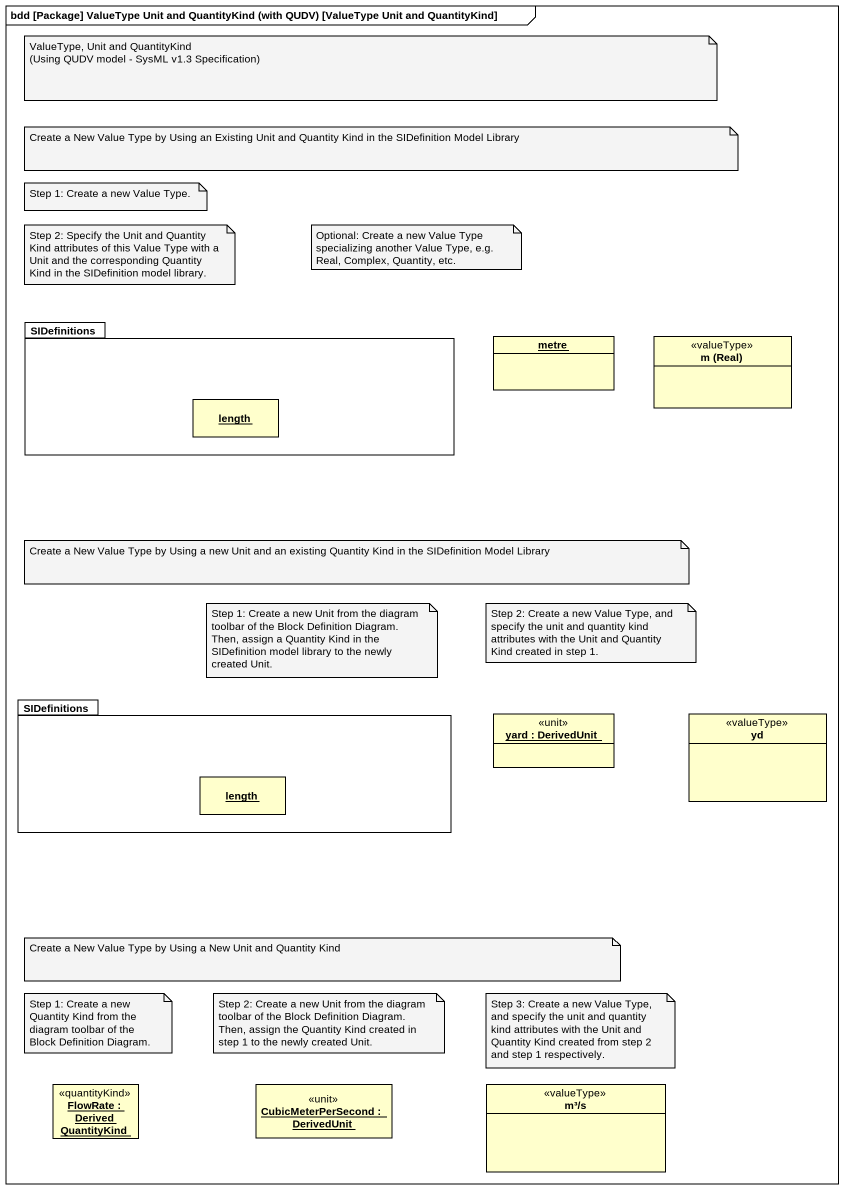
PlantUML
@startuml
mainframe bdd [Package] ValueType Unit and QuantityKind (with QUDV) [ValueType Unit and QuantityKind]
hide circle
hide empty members
package SIDefinitions {
  object length
}
object metre
class "m (Real)" as m_Real <<valueType>>
package "SIDefinitions" as SIDefinitions_2 {
  object "length" as length_2
}
object "yard : DerivedUnit" as yard <<unit>>
class yd <<valueType>>
object "FlowRate : DerivedQuantityKind" as FlowRate <<quantityKind>>
object "CubicMeterPerSecond : DerivedUnit" as CubicMeterPerSecond <<unit>>
class "m³/s" as m_s <<valueType>>
note as N1
  ValueType, Unit and QuantityKind
  (Using QUDV model - SysML v1.3 Specification)
end note
note as N2
  Create a New Value Type by Using an Existing Unit and Quantity Kind in the SIDefinition Model Library
end note
note as N3
  Step 1: Create a new Value Type.
end note
note as N4
  Step 2: Specify the Unit and Quantity Kind attributes of this Value Type with a Unit and the corresponding Quantity Kind in the SIDefinition model library.
end note
note as N5
  Optional: Create a new Value Type specializing another Value Type, e.g. Real, Complex, Quantity, etc.
end note
note as N6
  Create a New Value Type by Using a new Unit and an existing Quantity Kind in the SIDefinition Model Library
end note
note as N7
  Step 1: Create a new Unit from the diagram toolbar of the Block Definition Diagram. Then, assign a Quantity Kind in the SIDefinition model library to the newly created Unit.
end note
note as N8
  Step 2: Create a new Value Type, and specify the unit and quantity kind attributes with the Unit and Quantity Kind created in step 1.
end note
note as N9
  Create a New Value Type by Using a New Unit and Quantity Kind
end note
note as N10
  Step 1: Create a new Quantity Kind from the diagram toolbar of the Block Definition Diagram.
end note
note as N11
  Step 2: Create a new Unit from the diagram toolbar of the Block Definition Diagram. Then, assign the Quantity Kind created in step 1 to the newly created Unit.
end note
note as N12
  Step 3: Create a new Value Type, and specify the unit and quantity kind attributes with the Unit and Quantity Kind created from step 2 and step 1 respectively.
end note
@enduml
